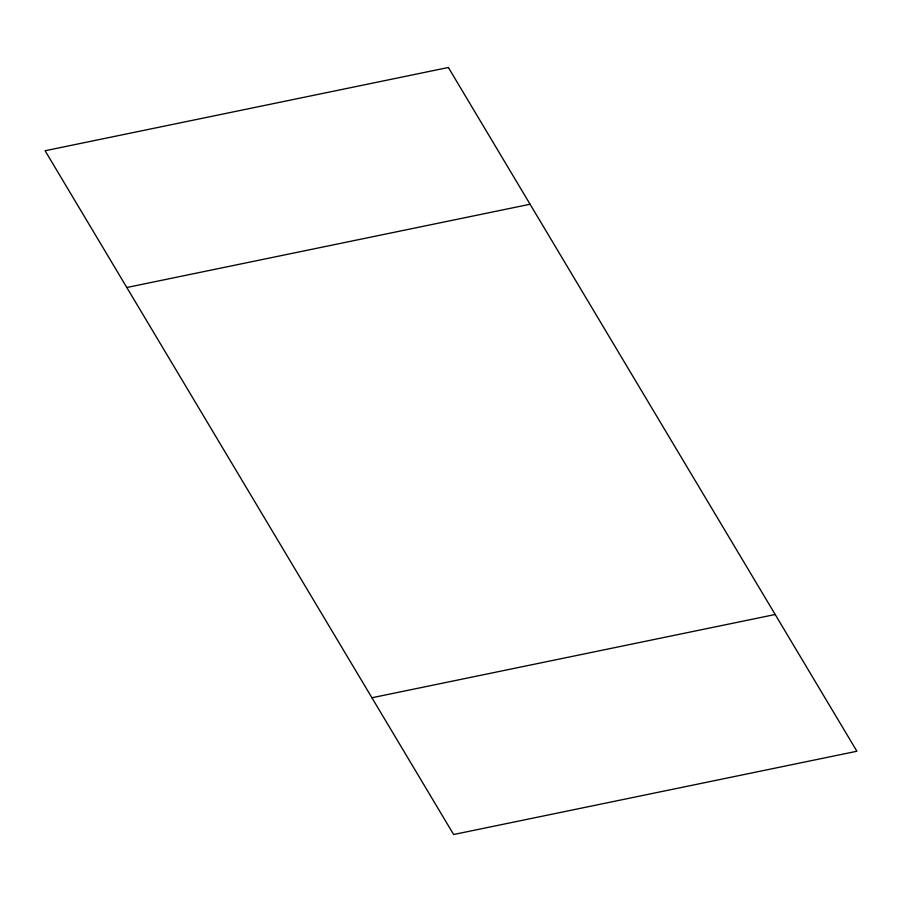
<?xml version="1.0" encoding="UTF-8"?>
<svg xmlns="http://www.w3.org/2000/svg" width="902" height="902" viewBox="0 0 902 902"><rect width="100%" height="100%" fill="white"/><g stroke="black" fill="none" stroke-linecap="round" stroke-linejoin="round"><path stroke-width="1.35" d="M126.81 287.501L530.072 204.247M371.928 697.753L775.19 614.499M448.373 67.492L45.1 150.747L453.627 834.508L856.9 751.253L448.373 67.492"/></g></svg>
